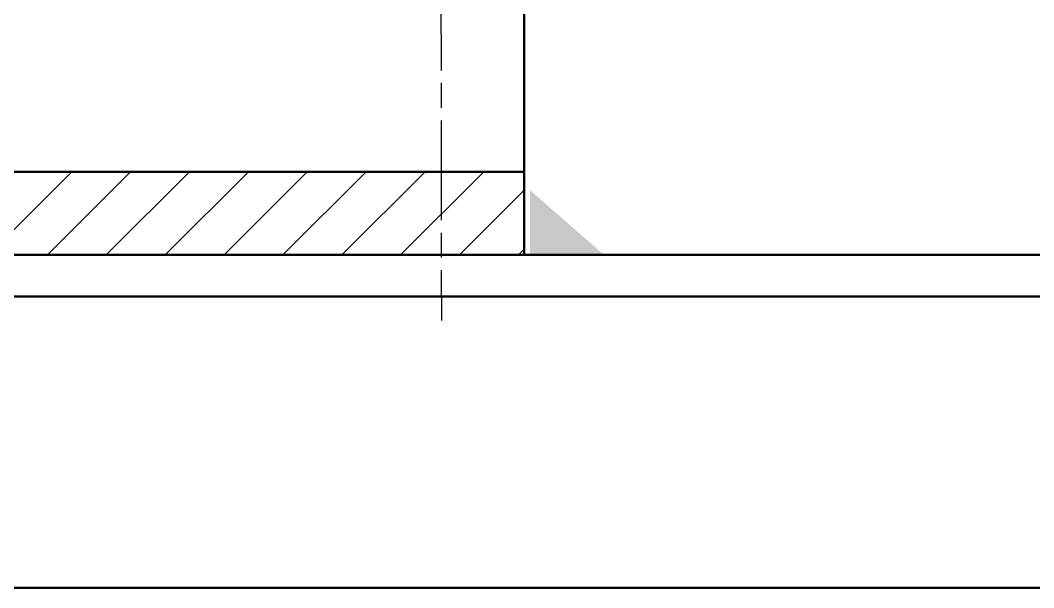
# Model space of a CAD drawing. Header units: millimetres. Extents: x 98 to 4367, y -12 to 2058.
# Drawn here: x 368.9 to 429.8, y 1210.8 to 1244.9 of the extents above; entities that cross this region are included whole.
import ezdxf

# ---------------------------------------------------------------- set-up
doc = ezdxf.new("R2010")
doc.units = ezdxf.units.MM
for name, pattern in [('AM_ISO08W050', [18, 12, -1.5, 3, -1.5]), ('AM_ISO08W050x2', [9, 6, -0.75, 1.5, -0.75]), ('AUSGEZOGEN', [0])]:
    doc.linetypes.add(name, pattern=pattern)
doc.layers.get('0').update_dxf_attribs({"lineweight": 50})
for name, color, linetype, lineweight in [('AM_8', 7, 'Continuous', 30), ('L5STAR', 7, 'AUSGEZOGEN', 50), ('M2STAR', 7, 'AM_ISO08W050', 30)]:
    doc.layers.add(name, color=color, linetype=linetype, lineweight=lineweight)

msp = doc.modelspace()

# ---------------------------------------------------------------- hatches: boundary and pattern name
msp.add_hatch(color=256).paths.add_polyline_path([(404.057, 1230.702), (399.55, 1234.648), (399.554, 1230.702)])
at = {"layer": 'AM_8'}
h = msp.add_hatch(dxfattribs=at)
h.set_pattern_fill('_U', color=256, scale=2.5, angle=45, style=0, pattern_type=0)
h.set_pattern_definition([(45, (69.3992, 614.9264), (-1.767767, 1.767767), [])])
h.paths.add_polyline_path([(399.201, 1235.758), (343.656, 1235.758), (343.656, 1230.758), (399.201, 1230.758)])

# ---------------------------------------------------------------- linework, layer by layer
for p, q in [((399.201, 1245.758), (399.201, 1235.758)), ((392.128, 1235.758), (396.328, 1235.758)), ((399.201, 1235.758), (399.201, 1230.758)), ((345.409, 1230.758), (392.128, 1230.758)), ((432.625, 1230.758), (392.128, 1230.758)), ((345.206, 1228.258), (392.128, 1228.258)), ((392.128, 1228.258), (396.328, 1228.258)), ((396.328, 1228.258), (436.825, 1228.258)), ((324.313, 1210.758), (467.069, 1210.758))]:
    msp.add_line(p, q)
at = {"layer": 'L5STAR'}
for p, q in [((392.128, 1235.758), (343.701, 1235.758)), ((399.201, 1235.758), (396.328, 1235.758))]:
    msp.add_line(p, q, dxfattribs=at)
at = {"layer": 'M2STAR', "linetype": 'AM_ISO08W050x2'}
msp.add_line((394.201, 1247.844), (394.228, 1226.812), dxfattribs=at)

doc.saveas('drawing.dxf')
